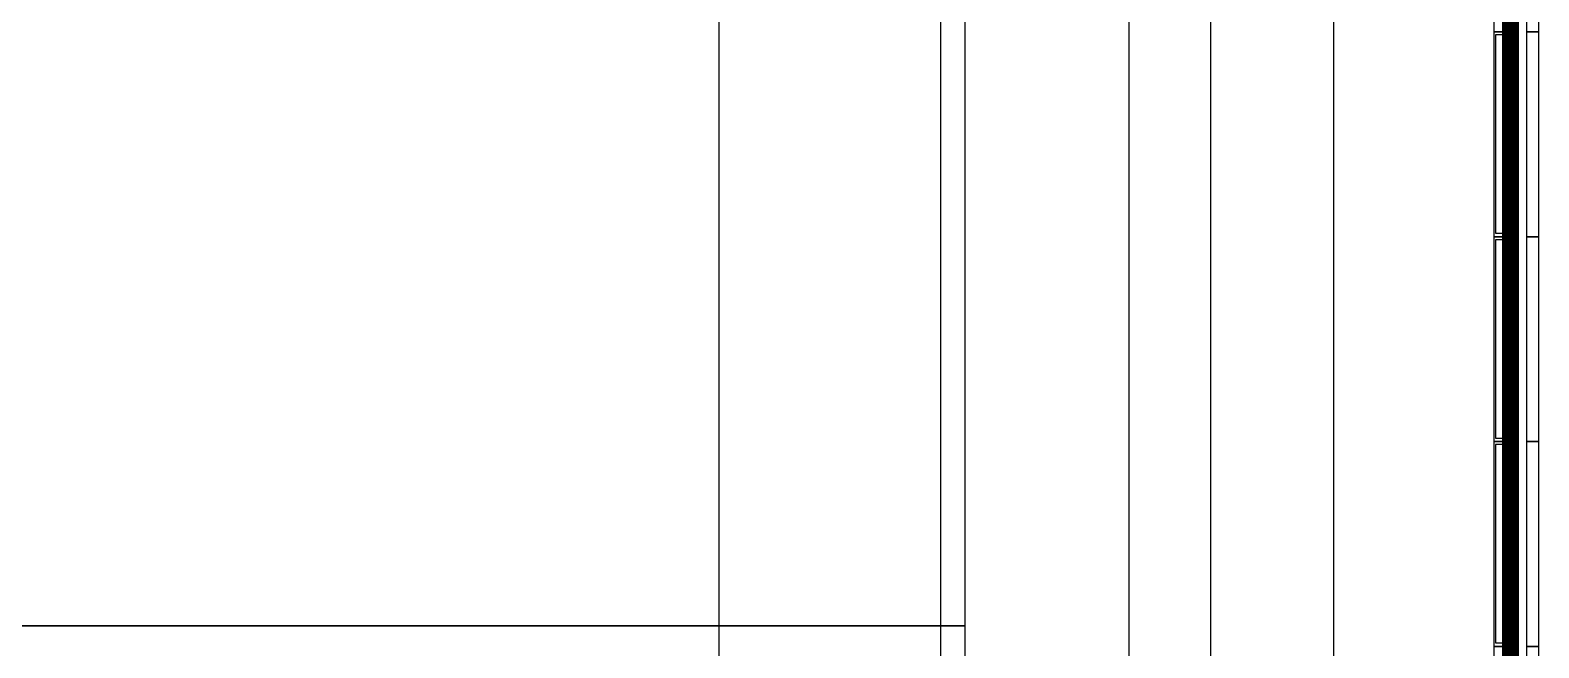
# Model space of a CAD drawing. Header units: millimetres. Extents: x 427 to 2444, y 137 to 817.
# Drawn here: x 1616.2031 to 1616.5712, y 288.8126 to 288.9634 of the extents above; entities that cross this region are included whole.
import ezdxf

# ---------------------------------------------------------------- set-up
doc = ezdxf.new("R2010")
doc.units = ezdxf.units.MM
for name, color, linetype in [('L0', 211, 'Continuous'), ('L102', 91, 'Continuous'), ('L114', 213, 'Continuous'), ('L241', 200, 'Continuous'), ('L59', 140, 'Continuous')]:
    doc.layers.add(name, color=color, linetype=linetype)

# ---------------------------------------------------------------- blocks, each defined once
blk = doc.blocks.new('HX8394_F_PAD')
at = {"layer": 'L0'}
blk.add_lwpolyline([(-13.86, -0.4025), (-13.86, 0.4025), (13.86, 0.4025), (13.86, -0.4025), (-13.86, -0.4025)], close=True, dxfattribs=at)
at = {"layer": 'L241'}
blk.add_lwpolyline([(-13.9, -0.435), (-13.9, 0.435), (13.9, 0.435), (13.9, -0.435), (-13.9, -0.435)], close=True, dxfattribs=at)
blk = doc.blocks.new('ILI9881C_AA_NTBUMP_PM_875UM')
at = {"layer": 'L241'}
blk.add_lwpolyline([(-13.92, -0.4375), (-13.92, 0.4375), (13.92, 0.4375), (13.92, -0.4375), (-13.92, -0.4375)], close=True, dxfattribs=at)
blk = doc.blocks.new('JD9365Z_PAD_20170829_Y880')
at = {"layer": 'L241'}
blk.add_lwpolyline([(-13.95, -0.41), (-13.95, 0.41), (13.95, 0.41), (13.95, -0.41), (-13.95, -0.41)], close=True, dxfattribs=at)
blk = doc.blocks.new('NV3052C3P_BUMP_ORI_20190911')
at = {"layer": 'L241'}
blk.add_lwpolyline([(-13.8, -0.398), (-13.8, 0.398), (13.8, 0.398), (13.8, -0.398), (-13.8, -0.398)], close=True, dxfattribs=at)
blk = doc.blocks.new('FL11283_A_OTHER')
at = {"layer": 'L102'}
blk.add_lwpolyline([(-13.86, 0), (-13.86, 0.41), (0, 0.41), (0, 0), (-13.86, 0)], close=True, dxfattribs=at)
at = {"layer": 'L241'}
blk.add_lwpolyline([(-13.86, -0.41), (-13.86, 0.41), (13.86, 0.41), (13.86, 0.404), (-13.854, 0.404), (-13.854, -0.404), (13.854, -0.404), (13.854, 0.404), (13.86, 0.404), (13.86, -0.41), (-13.86, -0.41)], close=True, dxfattribs=at)
at = {"layer": 'L59'}
for points in [[(-13.86, -0.41), (-13.86, 0.41), (13.86, 0.41), (13.86, -0.41), (-13.86, -0.41)], [(-13.86, -0.41), (-13.86, 0), (0, 0), (0, -0.41), (-13.86, -0.41)]]:
    blk.add_lwpolyline(points, close=True, dxfattribs=at)
blk = doc.blocks.new('GC9702_BUMP_NOCOMPENSATION')
at = {"layer": 'L114', "const_width": 0.004}
for points in [[(-13.993, 0.115), (-13.993, 0.165)], [(-13.993, 0.115), (-13.993, 0.165)], [(-13.993, 0.115), (-13.993, 0.165)], [(-13.993, 0.115), (-13.993, 0.165)], [(-13.993, 0.065), (-13.993, 0.115)], [(-13.993, 0.065), (-13.993, 0.115)], [(-13.993, 0.065), (-13.993, 0.115)], [(-13.993, 0.065), (-13.993, 0.115)], [(-13.993, 0.015), (-13.993, 0.065)], [(-13.993, 0.015), (-13.993, 0.065)], [(-13.993, 0.015), (-13.993, 0.065)], [(-13.993, 0.015), (-13.993, 0.065)], [(-13.993, -0.035), (-13.993, 0.015)], [(-13.993, -0.035), (-13.993, 0.015)], [(-13.993, -0.035), (-13.993, 0.015)], [(-13.993, -0.035), (-13.993, 0.015)], [(-13.993, -0.085), (-13.993, -0.035)], [(-13.993, -0.085), (-13.993, -0.035)], [(-13.993, -0.085), (-13.993, -0.035)], [(-13.993, -0.085), (-13.993, -0.035)]]:
    blk.add_lwpolyline(points, dxfattribs=at)
at = {"layer": 'L114'}
for points in [[(-13.995, 0.115), (-13.995, 0.165), (-13.989, 0.165), (-13.989, 0.115), (-13.995, 0.115)], [(-13.995, 0.115), (-13.995, 0.165), (-13.989, 0.165), (-13.989, 0.115), (-13.995, 0.115)], [(-13.995, 0.065), (-13.995, 0.115), (-13.989, 0.115), (-13.989, 0.065), (-13.995, 0.065)], [(-13.995, 0.065), (-13.995, 0.115), (-13.989, 0.115), (-13.989, 0.065), (-13.995, 0.065)], [(-13.994, 0.06582), (-13.994, 0.11426), (-13.98943, 0.11426), (-13.98943, 0.06582), (-13.994, 0.06582)], [(-13.994, 0.06582), (-13.994, 0.11426), (-13.98943, 0.11426), (-13.98943, 0.06582), (-13.994, 0.06582)], [(-13.995, 0.015), (-13.995, 0.065), (-13.989, 0.065), (-13.989, 0.015), (-13.995, 0.015)], [(-13.995, 0.015), (-13.995, 0.065), (-13.989, 0.065), (-13.989, 0.015), (-13.995, 0.015)], [(-13.994, 0.01582), (-13.994, 0.06426), (-13.98943, 0.06426), (-13.98943, 0.01582), (-13.994, 0.01582)], [(-13.994, 0.01582), (-13.994, 0.06426), (-13.98943, 0.06426), (-13.98943, 0.01582), (-13.994, 0.01582)], [(-13.995, -0.035), (-13.995, 0.015), (-13.989, 0.015), (-13.989, -0.035), (-13.995, -0.035)], [(-13.995, -0.035), (-13.995, 0.015), (-13.989, 0.015), (-13.989, -0.035), (-13.995, -0.035)], [(-13.994, -0.03418), (-13.994, 0.01426), (-13.98943, 0.01426), (-13.98943, -0.03418), (-13.994, -0.03418)], [(-13.994, -0.03418), (-13.994, 0.01426), (-13.98943, 0.01426), (-13.98943, -0.03418), (-13.994, -0.03418)], [(-13.995, -0.085), (-13.995, -0.035), (-13.989, -0.035), (-13.989, -0.085), (-13.995, -0.085)], [(-13.995, -0.085), (-13.995, -0.035), (-13.989, -0.035), (-13.989, -0.085), (-13.995, -0.085)]]:
    blk.add_lwpolyline(points, close=True, dxfattribs=at)
at = {"layer": 'L241'}
for points in [[(-14, 0.115), (-14, 0.165), (-13.997, 0.165), (-13.997, 0.115), (-14, 0.115)], [(-14, 0.115), (-14, 0.165), (-13.997, 0.165), (-13.997, 0.115), (-14, 0.115)], [(-14, 0.065), (-14, 0.115), (-13.997, 0.115), (-13.997, 0.065), (-14, 0.065)], [(-14, 0.065), (-14, 0.115), (-13.997, 0.115), (-13.997, 0.065), (-14, 0.065)], [(-14, 0.015), (-14, 0.065), (-13.997, 0.065), (-13.997, 0.015), (-14, 0.015)], [(-14, 0.015), (-14, 0.065), (-13.997, 0.065), (-13.997, 0.015), (-14, 0.015)], [(-14, -0.035), (-14, 0.015), (-13.997, 0.015), (-13.997, -0.035), (-14, -0.035)], [(-14, -0.035), (-14, 0.015), (-13.997, 0.015), (-13.997, -0.035), (-14, -0.035)], [(-14, -0.085), (-14, -0.035), (-13.997, -0.035), (-13.997, -0.085), (-14, -0.085)], [(-14, -0.085), (-14, -0.035), (-13.997, -0.035), (-13.997, -0.085), (-14, -0.085)]]:
    blk.add_lwpolyline(points, close=True, dxfattribs=at)
blk = doc.blocks.new('IC_GDS_ALL')
for name, p in [('HX8394_F_PAD', (0, 0.004)), ('ILI9881C_AA_NTBUMP_PM_875UM', (0, 0)), ('GC9702_BUMP_NOCOMPENSATION', (0, 0.0265)), ('NV3052C3P_BUMP_ORI_20190911', (0, 0.0125)), ('JD9365Z_PAD_20170829_Y880', (0, -0.0035)), ('FL11283_A_OTHER', (0, -0.0035))]:
    blk.add_blockref(name, p)
blk = doc.blocks.new('IC_ALL')
at = {"yscale": -1, "rotation": 180}
blk.add_blockref('IC_GDS_ALL', (14, 0.4375), dxfattribs=at)
blk = doc.blocks.new('IC_FPC_OLB_ALL')
blk.add_blockref('IC_ALL', (1.188, 1.0245))

msp = doc.modelspace()

# ---------------------------------------------------------------- block references
msp.add_blockref('IC_FPC_OLB_ALL', (1587.3832, 287.35944))

doc.saveas('drawing.dxf')
